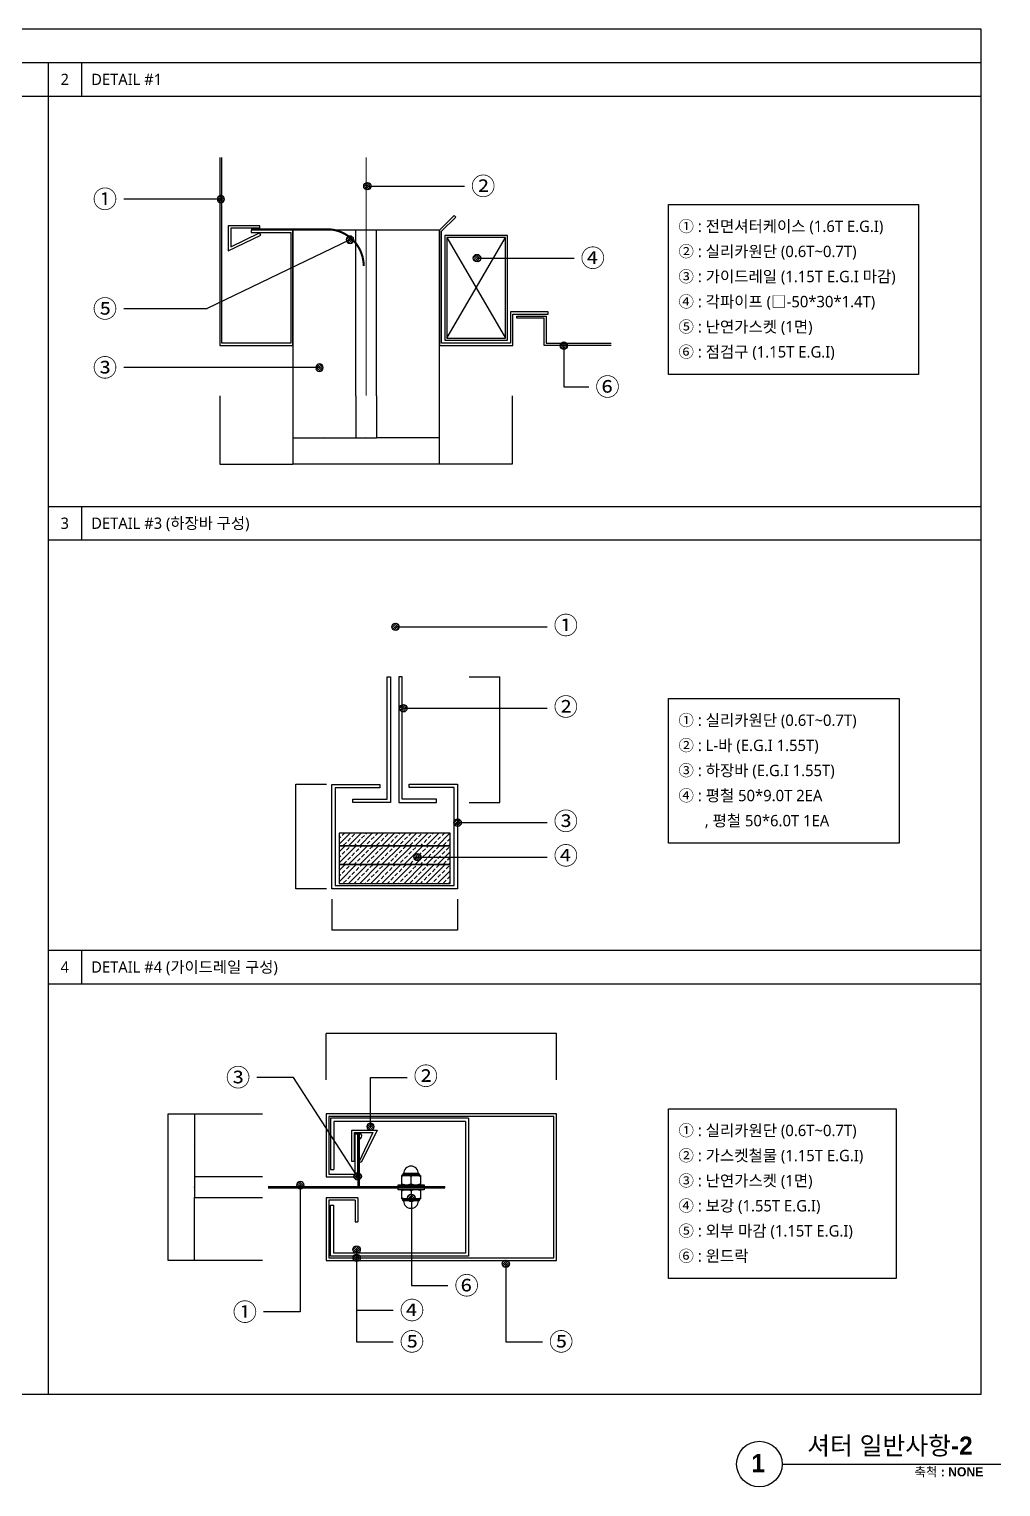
# Model space of a CAD drawing. Header units: millimetres. Extents: x 1817 to 149504, y 1575 to 34020.
# Drawn here: x 72405 to 93857, y 1795 to 33983 of the extents above; entities that cross this region are included whole.
import ezdxf
from ezdxf.enums import TextEntityAlignment as Align

# ---------------------------------------------------------------- set-up
doc = ezdxf.new("R2010")
doc.units = ezdxf.units.MM
doc.header["$LTSCALE"] = 60
doc.header["$MEASUREMENT"] = 0
doc.header["$PDSIZE"] = -15
doc.linetypes.add('HIDDEN', pattern=[2, 1, -1])
doc.linetypes.add('HIDDEN2', pattern=[0.1875, 0.125, -0.0625])
doc.layers.get('Defpoints').update_dxf_attribs({"color": 173})
for name, color, linetype in [('A-ANNO-TEXT1', 7, 'Continuous'), ('A-ST-AXIS-BUB', 7, 'Continuous'), ('DETL', 8, 'Continuous'), ('DS_DIM', 7, 'Continuous'), ('KD_DIM', 7, 'Continuous'), ('KDS_DIM', 7, 'Continuous'), ('KDS_TEXT', 7, 'Continuous'), ('셔터라인-주일', 7, 'Continuous')]:
    doc.layers.add(name, color=color, linetype=linetype)
doc.styles.add('2020음성 1차', font='나눔고딕Bold.ttf')
doc.styles.add('KDS_나눔고딕', font='NanumGothic.ttf')
doc.dimstyles.new('KDS-DIM', dxfattribs={"dimtxt": 25, "dimasz": 10, "dimexe": 0.5, "dimexo": 0, "dimgap": 2.5, "dimtad": 1, "dimdec": 0, "dimzin": 0, "dimdsep": 46, "dimlunit": 6, "dimtxsty": 'KDS_나눔고딕', "dimblk": 'ARCHTICK', "dimcen": 0, "dimdle": 0.5, "dimclrd": 10, "dimclre": 10, "dimclrt": 2, "dimadec": 0, "dimazin": 0, "dimtfac": 1, "dimtdec": 0, "dimtix": 1, "dimtmove": 0, "dimatfit": 3, "dimldrblk": 'DOTSMALL', "dimfxl": 2, "dimarcsym": 1})

# ---------------------------------------------------------------- blocks, each defined once
blk = doc.blocks.new('_ArchTick')
at = {"color": 0, "linetype": 'ByBlock', "const_width": 0.15}
blk.add_lwpolyline([(-0.5, -0.5), (0.5, 0.5)], dxfattribs=at)
blk = doc.blocks.new('*D239')
at = {"layer": 'Defpoints', "color": 0}
for p in [(76053, 8180), (77555, 8180), (77555, 6794)]:
    blk.add_point(p, dxfattribs=at)
at = {"layer": 'KDS_DIM', "color": 10, "lineweight": -2}
blk.add_line((76053, 6794), (76053, 8181), dxfattribs=at)
at = {"layer": 'KDS_DIM', "color": 10, "linetype": 'ByBlock', "lineweight": -2}
for p, q in [((77555, 8180), (76053, 8180)), ((77555, 6794), (76053, 6794))]:
    blk.add_line(p, q, dxfattribs=at)
at = {"layer": 'KDS_DIM', "color": 10, "linetype": 'ByBlock', "lineweight": -2, "xscale": 10, "yscale": 10, "zscale": 10}
for p, rotation in [((76053, 8180), 90), ((76053, 6794), 270)]:
    blk.add_blockref('_ArchTick', p, dxfattribs=dict(at, rotation=rotation))
at = {"layer": 'KDS_DIM', "color": 2, "insert": (76044, 7487), "char_height": 15, "attachment_point": 5, "rotation": 90, "style": 'KDS_나눔고딕'}
blk.add_mtext('30', dxfattribs=at)
blk = doc.blocks.new('_DotSmall')
at = {"color": 0, "linetype": 'ByBlock', "const_width": 0.5}
blk.add_lwpolyline([(-0.0625, 0, 1), (0.0625, 0, 1)], format="xyb", close=True, dxfattribs=at)
blk = doc.blocks.new('*D240')
at = {"layer": 'Defpoints', "color": 0}
for p in [(77555, 8642), (76053, 8180), (77555, 8180)]:
    blk.add_point(p, dxfattribs=at)
at = {"layer": 'KDS_DIM', "color": 10, "lineweight": -2}
blk.add_line((76053, 8643), (76053, 8180), dxfattribs=at)
at = {"layer": 'KDS_DIM', "color": 10, "linetype": 'ByBlock', "lineweight": -2}
for p, q in [((77555, 8642), (76053, 8642)), ((77555, 8180), (76053, 8180))]:
    blk.add_line(p, q, dxfattribs=at)
at = {"layer": 'KDS_DIM', "color": 10, "linetype": 'ByBlock', "lineweight": -2, "xscale": 10, "yscale": 10, "zscale": 10}
for p, rotation in [((76053, 8642), 90), ((76053, 8180), 270)]:
    blk.add_blockref('_ArchTick', p, dxfattribs=dict(at, rotation=rotation))
at = {"layer": 'KDS_DIM', "color": 2, "insert": (76044, 8411), "char_height": 15, "attachment_point": 5, "rotation": 90, "style": 'KDS_나눔고딕'}
blk.add_mtext('10', dxfattribs=at)
blk = doc.blocks.new('*D241')
at = {"layer": 'Defpoints', "color": 0}
for p in [(77555, 10028), (76053, 8642), (77555, 8642)]:
    blk.add_point(p, dxfattribs=at)
at = {"layer": 'KDS_DIM', "color": 10, "lineweight": -2}
blk.add_line((76053, 10029), (76053, 8642), dxfattribs=at)
at = {"layer": 'KDS_DIM', "color": 10, "linetype": 'ByBlock', "lineweight": -2}
for p, q in [((77555, 10028), (76053, 10028)), ((77555, 8642), (76053, 8642))]:
    blk.add_line(p, q, dxfattribs=at)
at = {"layer": 'KDS_DIM', "color": 10, "linetype": 'ByBlock', "lineweight": -2, "xscale": 10, "yscale": 10, "zscale": 10}
for p, rotation in [((76053, 10028), 90), ((76053, 8642), 270)]:
    blk.add_blockref('_ArchTick', p, dxfattribs=dict(at, rotation=rotation))
at = {"layer": 'KDS_DIM', "color": 2, "insert": (76044, 9335), "char_height": 15, "attachment_point": 5, "rotation": 90, "style": 'KDS_나눔고딕'}
blk.add_mtext('30', dxfattribs=at)
blk = doc.blocks.new('*D242')
at = {"layer": 'Defpoints', "color": 0}
for p in [(75476, 10028), (76977, 10028), (76977, 6794)]:
    blk.add_point(p, dxfattribs=at)
at = {"layer": 'KDS_DIM', "color": 10, "linetype": 'ByBlock', "lineweight": -2}
for p, q in [((76977, 10028), (75475, 10028)), ((76977, 6794), (75475, 6794))]:
    blk.add_line(p, q, dxfattribs=at)
at = {"layer": 'KDS_DIM', "color": 10, "lineweight": -2}
blk.add_line((75476, 6794), (75476, 10029), dxfattribs=at)
at = {"layer": 'KDS_DIM', "color": 10, "linetype": 'ByBlock', "lineweight": -2, "xscale": 10, "yscale": 10, "zscale": 10}
for p, rotation in [((75476, 10028), 90), ((75476, 6794), 270)]:
    blk.add_blockref('_ArchTick', p, dxfattribs=dict(at, rotation=rotation))
at = {"layer": 'KDS_DIM', "color": 2, "insert": (75466, 8411), "char_height": 15, "attachment_point": 5, "rotation": 90, "style": 'KDS_나눔고딕'}
blk.add_mtext('70', dxfattribs=at)
blk = doc.blocks.new('*D243')
at = {"layer": 'Defpoints', "color": 0}
for p in [(78965, 11807), (78965, 10781), (84047, 10781)]:
    blk.add_point(p, dxfattribs=at)
at = {"layer": 'KDS_DIM', "color": 10, "lineweight": -2}
blk.add_line((84047, 11807), (78964, 11807), dxfattribs=at)
at = {"layer": 'KDS_DIM', "color": 10, "linetype": 'ByBlock', "lineweight": -2}
for p, q in [((78965, 10781), (78965, 11808)), ((84047, 10781), (84047, 11808))]:
    blk.add_line(p, q, dxfattribs=at)
at = {"layer": 'KDS_DIM', "color": 10, "linetype": 'ByBlock', "lineweight": -2, "xscale": 10, "yscale": 10, "zscale": 10, "rotation": 180}
blk.add_blockref('_ArchTick', (78965, 11807), dxfattribs=at)
at = {"layer": 'KDS_DIM', "color": 10, "linetype": 'ByBlock', "lineweight": -2, "xscale": 10, "yscale": 10, "zscale": 10}
blk.add_blockref('_ArchTick', (84047, 11807), dxfattribs=at)
at = {"layer": 'KDS_DIM', "color": 2, "insert": (81506, 11817), "char_height": 15, "attachment_point": 5, "style": 'KDS_나눔고딕'}
blk.add_mtext('110', dxfattribs=at)
blk = doc.blocks.new('A$C2db045144')
at = {"color": 6}
for p, q in [((95.82, 70.5), (29.82, 70.5)), ((29.82, 70.5), (29.82, 46)), ((95.82, 70.5), (95.82, 4.5)), ((31.37, 68.95), (31.37, 46)), ((94.27, 68.95), (31.37, 68.95)), ((94.27, 68.95), (94.27, 6.05)), ((29.82, 46), (31.37, 46)), ((29.82, 4.5), (29.82, 29)), ((29.82, 29), (31.37, 29)), ((31.37, 6.05), (31.37, 29)), ((95.82, 4.5), (29.82, 4.5)), ((94.27, 6.05), (31.37, 6.05))]:
    blk.add_line(p, q, dxfattribs=at)
at = {"layer": 'DETL', "color": 5}
blk.add_line((41.27, 49.83), (40.07, 49.83), dxfattribs=at)
at = {"layer": '셔터라인-주일', "color": 3}
for p, q in [((137.82, 72.5), (27.82, 72.5)), ((27.82, 72.5), (27.82, 42.5)), ((29.02, 71.3), (29.02, 43.7)), ((136.62, 71.3), (29.02, 71.3)), ((136.62, 3.7), (136.62, 71.3)), ((137.82, 2.5), (137.82, 72.5)), ((41.62, 43.7), (41.62, 63)), ((41.62, 63), (42.82, 63)), ((42.82, 42.5), (42.82, 63)), ((42.82, 42.5), (42.82, 63)), ((27.82, 42.5), (42.82, 42.5)), ((29.02, 43.7), (41.62, 43.7)), ((42.82, 32.5), (27.82, 32.5)), ((27.82, 32.5), (27.82, 2.5)), ((29.02, 31.3), (29.02, 3.7)), ((41.62, 31.3), (29.02, 31.3)), ((41.62, 31.3), (41.62, 21)), ((42.82, 32.5), (42.82, 21)), ((41.62, 21), (42.82, 21)), ((27.82, 2.5), (137.82, 2.5)), ((29.02, 3.7), (136.62, 3.7))]:
    blk.add_line(p, q, dxfattribs=at)
at = {"layer": '셔터라인-주일', "color": 1}
for p, q in [((42.82, 63.5), (42.82, 37.81)), ((42.82, 63.5), (43.45, 63.5)), ((43.45, 63.5), (43.45, 37.81)), ((74.53, 37.81), (74.53, 37.19))]:
    blk.add_line(p, q, dxfattribs=at)
at = {"layer": '셔터라인-주일', "color": 7, "linetype": 'HIDDEN2', "ltscale": 50}
for p, q in [((0, 37.81), (84.53, 37.81)), ((0, 37.19), (84.53, 37.19)), ((84.53, 37.19), (84.53, 37.81))]:
    blk.add_line(p, q, dxfattribs=at)
at = {"layer": '셔터라인-주일', "color": 6}
for p, q in [((62.11, 37.81), (62.11, 38.7)), ((62.11, 38.7), (67.43, 38.7)), ((62.11, 37.81), (74.53, 37.81)), ((74.53, 37.81), (62.11, 37.81)), ((62.11, 37.19), (74.53, 37.19)), ((62.11, 36.3), (62.11, 37.19)), ((67.43, 36.3), (62.11, 36.3)), ((67.43, 38.7), (69.21, 38.7)), ((69.21, 36.3), (67.43, 36.3)), ((69.21, 38.7), (74.53, 38.7)), ((74.53, 36.3), (69.21, 36.3)), ((74.53, 38.7), (74.53, 37.81)), ((74.53, 37.19), (74.53, 36.3))]:
    blk.add_line(p, q, dxfattribs=at)
at = {"layer": '셔터라인-주일', "color": 5}
for points in [[(40.07, 49.83), (40.07, 64.83), (52.07, 64.83), (44.52, 49.33), (43.45, 49.87)], [(41.27, 49.83), (41.27, 63.63), (50.12, 63.63), (43.45, 49.87)]]:
    blk.add_lwpolyline(points, dxfattribs=at)
at = {"layer": '셔터라인-주일', "color": 6}
for points in [[(63.88, 39.18, 0.145174), (66.1, 38.7, 0.145174), (68.32, 39.18), (68.32, 42.65, 0.145174), (66.1, 43.13, 0.145174), (63.88, 42.65)], [(64.15, 43.13), (64.15, 43.31, -0.414214), (64.42, 43.58)], [(71.96, 44.02), (64.68, 44.02, 0.414214), (64.42, 43.75), (64.42, 43.58), (72.22, 43.58), (72.22, 43.75, 0.414214), (71.96, 44.02)], [(71.87, 44.02, 1), (64.77, 44.02)], [(72.76, 42.65, 0.145174), (70.54, 43.13, 0.145174), (68.32, 42.65)], [(72.49, 43.13), (72.49, 43.31, 0.414214), (72.22, 43.58)], [(63.88, 35.82, -0.145174), (66.1, 36.3, -0.145174), (68.32, 35.82), (68.32, 32.35, -0.145174), (66.1, 31.87, -0.145174), (63.88, 32.35)], [(68.32, 39.18, 0.145174), (70.54, 38.7, 0.145174), (72.76, 39.18)], [(72.76, 35.82, 0.145174), (70.54, 36.3, 0.145174), (68.32, 35.82)], [(64.15, 31.87), (64.15, 31.69, 0.414214), (64.42, 31.42)], [(72.22, 31.25, -0.414214), (71.96, 30.98), (64.68, 30.98, -0.414214), (64.42, 31.25), (64.42, 31.42), (72.22, 31.42), (72.22, 31.25)], [(64.77, 30.98, 1), (71.87, 30.98)], [(68.32, 32.35, 0.145174), (70.54, 31.87, 0.145174), (72.76, 32.35)], [(72.49, 31.87), (72.49, 31.69, -0.414214), (72.22, 31.42)]]:
    blk.add_lwpolyline(points, format="xyb", dxfattribs=at)
for points in [[(63.88, 42.99), (64.03, 43.13)], [(63.88, 42.83), (64.19, 43.13)], [(63.88, 42.67), (64.35, 43.13)], [(64.77, 38.7), (63.88, 38.7), (63.88, 39.58), (63.88, 42.25), (63.88, 43.13), (64.77, 43.13), (67.43, 43.13), (69.21, 43.13), (72.76, 43.13), (72.76, 39.58), (72.76, 38.7), (71.87, 38.7)], [(64.16, 42.79), (64.5, 43.13)], [(64.43, 42.9), (64.66, 43.13)], [(64.66, 42.98), (64.82, 43.13)], [(64.87, 43.03), (64.97, 43.13)], [(65.07, 43.08), (65.13, 43.13)], [(65.26, 43.11), (65.29, 43.13)], [(65.44, 43.13), (65.44, 43.13)], [(66.7, 43.13), (66.7, 43.13)], [(66.84, 43.12), (66.86, 43.13)], [(66.98, 43.1), (67.01, 43.13)], [(67.12, 43.08), (67.17, 43.13)], [(67.25, 43.05), (67.33, 43.13)], [(67.37, 43.02), (67.48, 43.13)], [(67.5, 42.99), (67.64, 43.13)], [(67.62, 42.95), (67.8, 43.13)], [(67.73, 42.91), (67.95, 43.13)], [(67.85, 42.87), (68.11, 43.13)], [(67.96, 42.83), (68.27, 43.13)], [(68.07, 42.78), (68.42, 43.13)], [(68.18, 42.73), (68.58, 43.13)], [(68.28, 42.67), (68.74, 43.13)], [(68.51, 42.75), (68.89, 43.13)], [(68.79, 42.87), (69.05, 43.13)], [(69.03, 42.96), (69.21, 43.13)], [(69.25, 43.02), (69.36, 43.13)], [(69.45, 43.07), (69.52, 43.13)], [(69.64, 43.1), (69.68, 43.13)], [(69.82, 43.12), (69.84, 43.13)], [(71.24, 43.12), (71.25, 43.13)], [(71.38, 43.11), (71.4, 43.13)], [(71.51, 43.09), (71.56, 43.13)], [(71.65, 43.06), (71.72, 43.13)], [(71.77, 43.03), (71.87, 43.13)], [(71.9, 43), (72.03, 43.13)], [(72.02, 42.96), (72.19, 43.13)], [(72.14, 42.93), (72.34, 43.13)], [(72.25, 42.88), (72.5, 43.13)], [(72.36, 42.84), (72.66, 43.13)], [(72.47, 42.79), (72.76, 43.07)], [(72.58, 42.74), (72.76, 42.92)], [(72.69, 42.69), (72.76, 42.76)], [(63.88, 39.06), (63.96, 39.14)], [(63.88, 38.91), (64.06, 39.09)], [(63.88, 38.75), (64.17, 39.04)], [(71.87, 36.3), (72.76, 36.3), (72.76, 35.42), (72.76, 31.87), (69.21, 31.87), (67.43, 31.87), (64.77, 31.87), (63.88, 31.87), (63.88, 32.75), (63.88, 35.42), (63.88, 36.3), (64.77, 36.3)], [(63.88, 36.25), (64.17, 35.96)], [(63.88, 36.09), (64.06, 35.91)], [(63.88, 35.94), (63.96, 35.86)], [(63.99, 38.7), (64.28, 38.99)], [(63.99, 36.3), (64.28, 36.01)], [(64.14, 38.7), (64.39, 38.94)], [(64.14, 36.3), (64.39, 36.06)], [(64.3, 38.7), (64.51, 38.9)], [(64.3, 36.3), (64.51, 36.1)], [(64.46, 38.7), (64.63, 38.86)], [(64.46, 36.3), (64.63, 36.14)], [(64.62, 38.7), (64.75, 38.83)], [(64.62, 36.3), (64.75, 36.17)], [(64.77, 38.7), (64.87, 38.8)], [(64.77, 36.3), (64.87, 36.2)], [(64.93, 38.7), (65, 38.77)], [(64.93, 36.3), (65, 36.23)], [(65.09, 38.7), (65.13, 38.74)], [(65.09, 36.3), (65.13, 36.26)], [(65.24, 38.7), (65.27, 38.72)], [(65.24, 36.3), (65.27, 36.28)], [(65.4, 38.7), (65.41, 38.71)], [(65.4, 36.3), (65.41, 36.29)], [(66.81, 38.7), (66.82, 38.71)], [(66.81, 36.3), (66.82, 36.29)], [(66.97, 38.7), (67, 38.73)], [(66.97, 36.3), (67, 36.27)], [(67.12, 38.7), (67.19, 38.77)], [(67.12, 36.3), (67.19, 36.23)], [(67.28, 38.7), (67.4, 38.81)], [(67.28, 36.3), (67.4, 36.19)], [(67.44, 38.7), (67.62, 38.88)], [(67.44, 36.3), (67.62, 36.12)], [(67.6, 38.7), (67.86, 38.96)], [(67.6, 36.3), (67.86, 36.04)], [(67.75, 38.7), (68.14, 39.09)], [(67.75, 36.3), (68.14, 35.91)], [(67.91, 38.7), (68.37, 39.15)], [(67.91, 36.3), (68.37, 35.85)], [(68.07, 38.7), (68.47, 39.1)], [(68.07, 36.3), (68.47, 35.9)], [(68.22, 38.7), (68.58, 39.05)], [(68.22, 36.3), (68.58, 35.95)], [(68.38, 38.7), (68.68, 39)], [(68.38, 36.3), (68.68, 36)], [(68.54, 38.7), (68.8, 38.96)], [(68.54, 36.3), (68.8, 36.04)], [(68.69, 38.7), (68.91, 38.91)], [(68.69, 36.3), (68.91, 36.09)], [(68.85, 38.7), (69.03, 38.88)], [(68.85, 36.3), (69.03, 36.12)], [(69.01, 38.7), (69.15, 38.84)], [(69.01, 36.3), (69.15, 36.16)], [(69.16, 38.7), (69.27, 38.81)], [(69.16, 36.3), (69.27, 36.19)], [(69.32, 38.7), (69.4, 38.78)], [(69.32, 36.3), (69.4, 36.22)], [(69.48, 38.7), (69.53, 38.75)], [(69.48, 36.3), (69.53, 36.25)], [(69.63, 38.7), (69.66, 38.73)], [(69.63, 36.3), (69.66, 36.27)], [(69.79, 38.7), (69.8, 38.71)], [(69.79, 36.3), (69.8, 36.29)], [(71.2, 38.7), (71.21, 38.7)], [(71.2, 36.3), (71.21, 36.3)], [(71.36, 38.7), (71.39, 38.72)], [(71.36, 36.3), (71.39, 36.28)], [(71.52, 38.7), (71.57, 38.76)], [(71.52, 36.3), (71.57, 36.24)], [(71.67, 38.7), (71.77, 38.8)], [(71.67, 36.3), (71.77, 36.2)], [(71.83, 38.7), (71.99, 38.86)], [(71.83, 36.3), (71.99, 36.14)], [(71.99, 38.7), (72.22, 38.94)], [(71.99, 36.3), (72.22, 36.06)], [(72.14, 38.7), (72.49, 39.05)], [(72.14, 36.3), (72.49, 35.95)], [(72.3, 38.7), (72.76, 39.15)], [(72.3, 36.3), (72.76, 35.85)], [(72.46, 38.7), (72.76, 39)], [(72.46, 36.3), (72.76, 36)], [(72.61, 38.7), (72.76, 38.84)], [(72.61, 36.3), (72.76, 36.16)], [(63.88, 32.33), (64.35, 31.87)], [(63.88, 32.17), (64.19, 31.87)], [(63.88, 32.01), (64.03, 31.87)], [(64.16, 32.21), (64.5, 31.87)], [(64.43, 32.1), (64.66, 31.87)], [(64.66, 32.02), (64.82, 31.87)], [(64.87, 31.97), (64.97, 31.87)], [(65.07, 31.92), (65.13, 31.87)], [(65.26, 31.89), (65.29, 31.87)], [(65.44, 31.87), (65.44, 31.87)], [(66.7, 31.87), (66.7, 31.87)], [(66.84, 31.88), (66.86, 31.87)], [(66.98, 31.9), (67.01, 31.87)], [(67.12, 31.92), (67.17, 31.87)], [(67.25, 31.95), (67.33, 31.87)], [(67.37, 31.98), (67.48, 31.87)], [(67.5, 32.01), (67.64, 31.87)], [(67.62, 32.05), (67.8, 31.87)], [(67.73, 32.09), (67.95, 31.87)], [(67.85, 32.13), (68.11, 31.87)], [(67.96, 32.17), (68.27, 31.87)], [(68.07, 32.22), (68.42, 31.87)], [(68.18, 32.27), (68.58, 31.87)], [(68.28, 32.33), (68.74, 31.87)], [(68.51, 32.25), (68.89, 31.87)], [(68.79, 32.13), (69.05, 31.87)], [(69.03, 32.04), (69.21, 31.87)], [(69.25, 31.98), (69.36, 31.87)], [(69.45, 31.93), (69.52, 31.87)], [(69.64, 31.9), (69.68, 31.87)], [(69.82, 31.88), (69.84, 31.87)], [(71.24, 31.88), (71.25, 31.87)], [(71.38, 31.89), (71.4, 31.87)], [(71.51, 31.91), (71.56, 31.87)], [(71.65, 31.94), (71.72, 31.87)], [(71.77, 31.97), (71.87, 31.87)], [(71.9, 32), (72.03, 31.87)], [(72.02, 32.04), (72.19, 31.87)], [(72.14, 32.07), (72.34, 31.87)], [(72.25, 32.12), (72.5, 31.87)], [(72.36, 32.16), (72.66, 31.87)], [(72.47, 32.21), (72.76, 31.93)], [(72.58, 32.26), (72.76, 32.08)], [(72.69, 32.31), (72.76, 32.24)]]:
    blk.add_lwpolyline(points, dxfattribs=at)
at = {"layer": '셔터라인-주일', "color": 1}
blk.add_arc((43.21, 61.99), 1.53, 279.02013, 80.97987, dxfattribs=at)
blk = doc.blocks.new('A$C0D5A20C4')
at = {"layer": 'DS_DIM'}
h = blk.add_hatch(dxfattribs=at)
h.set_pattern_fill('ANSI31', color=10, scale=0.5, style=0)
h.set_pattern_definition([(45, (-2892363.5012, 1585355.5929), (-1.1225320151, 1.1225320151), [])])
edge = h.paths.add_edge_path()
edge.add_arc((4, 4), 3.96, 0, 360)
at = {"layer": 'DS_DIM', "color": 10}
blk.add_circle((4, 4), 3.96, dxfattribs=at)
blk = doc.blocks.new('A$C0af42e87')
at = {"color": 1}
blk.add_lwpolyline([(50, 30), (0, 30), (0, 0), (50, 0)], close=True, dxfattribs=at)
at = {"color": 1, "linetype": 'HIDDEN2', "ltscale": 30}
blk.add_lwpolyline([(49, 29), (1, 29), (1, 1), (49, 1)], close=True, dxfattribs=at)
at = {"color": 1}
for points in [[(49, 1), (1, 29)], [(1, 1), (49, 29)]]:
    blk.add_lwpolyline(points, dxfattribs=at)
blk = doc.blocks.new('*D244')
at = {"layer": 'Defpoints', "color": 0}
for p in [(80072, 25889), (81458, 25889), (80072, 24957)]:
    blk.add_point(p, dxfattribs=at)
at = {"layer": 'KDS_DIM', "color": 10, "linetype": 'ByBlock', "lineweight": -2}
for p, q in [((80072, 25889), (80072, 24956)), ((81458, 25889), (81458, 24956))]:
    blk.add_line(p, q, dxfattribs=at)
at = {"layer": 'KDS_DIM', "color": 10, "lineweight": -2}
blk.add_line((81458, 24957), (80071, 24957), dxfattribs=at)
at = {"layer": 'KDS_DIM', "color": 10, "linetype": 'ByBlock', "lineweight": -2, "xscale": 10, "yscale": 10, "zscale": 10, "rotation": 180}
blk.add_blockref('_ArchTick', (80072, 24957), dxfattribs=at)
at = {"layer": 'KDS_DIM', "color": 10, "linetype": 'ByBlock', "lineweight": -2, "xscale": 10, "yscale": 10, "zscale": 10}
blk.add_blockref('_ArchTick', (81458, 24957), dxfattribs=at)
at = {"layer": 'KDS_DIM', "color": 2, "insert": (80765, 24966), "char_height": 15, "attachment_point": 5, "style": 'KDS_나눔고딕'}
blk.add_mtext('30', dxfattribs=at)
blk = doc.blocks.new('*D245')
at = {"layer": 'Defpoints', "color": 0}
for p in [(79615, 25889), (80072, 25889), (80072, 24957)]:
    blk.add_point(p, dxfattribs=at)
at = {"layer": 'KDS_DIM', "color": 10, "linetype": 'ByBlock', "lineweight": -2}
for p, q in [((79615, 25889), (79615, 24956)), ((80072, 25889), (80072, 24956))]:
    blk.add_line(p, q, dxfattribs=at)
at = {"layer": 'KDS_DIM', "color": 10, "lineweight": -2}
blk.add_line((79615, 24957), (80072, 24957), dxfattribs=at)
at = {"layer": 'KDS_DIM', "color": 10, "linetype": 'ByBlock', "lineweight": -2, "xscale": 10, "yscale": 10, "zscale": 10, "rotation": 180}
blk.add_blockref('_ArchTick', (79615, 24957), dxfattribs=at)
at = {"layer": 'KDS_DIM', "color": 10, "linetype": 'ByBlock', "lineweight": -2, "xscale": 10, "yscale": 10, "zscale": 10}
blk.add_blockref('_ArchTick', (80072, 24957), dxfattribs=at)
at = {"layer": 'KDS_DIM', "color": 2, "insert": (79843, 24966), "char_height": 15, "attachment_point": 5, "style": 'KDS_나눔고딕'}
blk.add_mtext('10', dxfattribs=at)
blk = doc.blocks.new('*D246')
at = {"layer": 'Defpoints', "color": 0}
for p in [(78224, 25312), (81458, 25312), (78224, 24379)]:
    blk.add_point(p, dxfattribs=at)
at = {"layer": 'KDS_DIM', "color": 10, "linetype": 'ByBlock', "lineweight": -2}
for p, q in [((78224, 25312), (78224, 24379)), ((81458, 25312), (81458, 24379))]:
    blk.add_line(p, q, dxfattribs=at)
at = {"layer": 'KDS_DIM', "color": 10, "lineweight": -2}
blk.add_line((81458, 24379), (78223, 24379), dxfattribs=at)
at = {"layer": 'KDS_DIM', "color": 10, "linetype": 'ByBlock', "lineweight": -2, "xscale": 10, "yscale": 10, "zscale": 10, "rotation": 180}
blk.add_blockref('_ArchTick', (78224, 24379), dxfattribs=at)
at = {"layer": 'KDS_DIM', "color": 10, "linetype": 'ByBlock', "lineweight": -2, "xscale": 10, "yscale": 10, "zscale": 10}
blk.add_blockref('_ArchTick', (81458, 24379), dxfattribs=at)
at = {"layer": 'KDS_DIM', "color": 2, "insert": (79841, 24389), "char_height": 15, "attachment_point": 5, "style": 'KDS_나눔고딕'}
blk.add_mtext('70', dxfattribs=at)
blk = doc.blocks.new('*D247')
at = {"layer": 'Defpoints', "color": 0}
for p in [(78229, 25889), (79615, 25889), (79615, 24957)]:
    blk.add_point(p, dxfattribs=at)
at = {"layer": 'KDS_DIM', "color": 10, "linetype": 'ByBlock', "lineweight": -2}
for p, q in [((78229, 25889), (78229, 24956)), ((79615, 25889), (79615, 24956))]:
    blk.add_line(p, q, dxfattribs=at)
at = {"layer": 'KDS_DIM', "color": 10, "lineweight": -2}
blk.add_line((78229, 24957), (79616, 24957), dxfattribs=at)
at = {"layer": 'KDS_DIM', "color": 10, "linetype": 'ByBlock', "lineweight": -2, "xscale": 10, "yscale": 10, "zscale": 10, "rotation": 180}
blk.add_blockref('_ArchTick', (78229, 24957), dxfattribs=at)
at = {"layer": 'KDS_DIM', "color": 10, "linetype": 'ByBlock', "lineweight": -2, "xscale": 10, "yscale": 10, "zscale": 10}
blk.add_blockref('_ArchTick', (79615, 24957), dxfattribs=at)
at = {"layer": 'KDS_DIM', "color": 2, "insert": (78922, 24966), "char_height": 15, "attachment_point": 5, "style": 'KDS_나눔고딕'}
blk.add_mtext('30', dxfattribs=at)
blk = doc.blocks.new('A$Cb0b062f2')
at = {"layer": '셔터라인-주일', "color": 5}
for points in [[(30, 21.6), (30, 24), (0, 24), (0, 0), (31, 15.1), (29.9, 17.2)], [(30, 21.6), (2.4, 21.6), (2.4, 3.9), (29.9, 17.2)]]:
    blk.add_lwpolyline(points, dxfattribs=at)
blk = doc.blocks.new('*D248')
at = {"layer": 'Defpoints', "color": 0}
for p in [(79087, 14769), (81859, 14769), (79087, 14089)]:
    blk.add_point(p, dxfattribs=at)
at = {"layer": 'KDS_DIM', "color": 10, "linetype": 'ByBlock', "lineweight": -2}
for p, q in [((79087, 14769), (79087, 14089)), ((81859, 14769), (81859, 14089))]:
    blk.add_line(p, q, dxfattribs=at)
at = {"layer": 'KDS_DIM', "color": 10, "lineweight": -2}
blk.add_line((81860, 14089), (79087, 14089), dxfattribs=at)
at = {"layer": 'KDS_DIM', "color": 10, "linetype": 'ByBlock', "lineweight": -2, "xscale": 10, "yscale": 10, "zscale": 10, "rotation": 180}
blk.add_blockref('_ArchTick', (79087, 14089), dxfattribs=at)
at = {"layer": 'KDS_DIM', "color": 10, "linetype": 'ByBlock', "lineweight": -2, "xscale": 10, "yscale": 10, "zscale": 10}
blk.add_blockref('_ArchTick', (81859, 14089), dxfattribs=at)
at = {"layer": 'KDS_DIM', "color": 2, "insert": (80473, 14099), "char_height": 15, "attachment_point": 5, "style": 'KDS_나눔고딕'}
blk.add_mtext('58', dxfattribs=at)
blk = doc.blocks.new('*D249')
at = {"layer": 'Defpoints', "color": 0}
for p in [(78292, 17307), (78972, 17307), (78972, 14997)]:
    blk.add_point(p, dxfattribs=at)
at = {"layer": 'KDS_DIM', "color": 10, "linetype": 'ByBlock', "lineweight": -2}
for p, q in [((78972, 17307), (78291, 17307)), ((78972, 14997), (78291, 14997))]:
    blk.add_line(p, q, dxfattribs=at)
at = {"layer": 'KDS_DIM', "color": 10, "lineweight": -2}
blk.add_line((78292, 14997), (78292, 17308), dxfattribs=at)
at = {"layer": 'KDS_DIM', "color": 10, "linetype": 'ByBlock', "lineweight": -2, "xscale": 10, "yscale": 10, "zscale": 10}
for p, rotation in [((78292, 17307), 90), ((78292, 14997), 270)]:
    blk.add_blockref('_ArchTick', p, dxfattribs=dict(at, rotation=rotation))
at = {"layer": 'KDS_DIM', "color": 2, "insert": (78282, 16152), "char_height": 15, "attachment_point": 5, "rotation": 90, "style": 'KDS_나눔고딕'}
blk.add_mtext('50', dxfattribs=at)
blk = doc.blocks.new('A$C71778d2c')
h = blk.add_hatch()
h.set_pattern_fill('ANSI33', color=8, scale=15)
h.set_pattern_definition([(45, (-274663.416, -133039.7834), (-2.65165043, 2.65165043), []), (45, (-274660.7644, -133039.7834), (-2.65165043, 2.65165043), [1.875, -0.9375])])
h.paths.add_polyline_path([(0, 24), (0, 18), (53, 18), (53, 24)])
h = blk.add_hatch()
h.set_pattern_fill('ANSI33', color=8, scale=15)
h.set_pattern_definition([(45, (-274663.416, -133048.7834), (-2.65165043, 2.65165043), []), (45, (-274660.7644, -133048.7834), (-2.65165043, 2.65165043), [1.875, -0.9375])])
h.paths.add_polyline_path([(0, 18), (0, 9), (53, 9), (53, 18)])
h = blk.add_hatch()
h.set_pattern_fill('ANSI33', color=8, scale=15)
h.set_pattern_definition([(45, (-274663.416, -133057.7834), (-2.65165043, 2.65165043), []), (45, (-274660.7644, -133057.7834), (-2.65165043, 2.65165043), [1.875, -0.9375])])
h.paths.add_polyline_path([(0, 9), (0, 0), (53, 0), (53, 9)])
at = {"color": 6}
for points in [[(0, 24), (0, 18), (53, 18), (53, 24)], [(0, 18), (0, 9), (53, 9), (53, 18)], [(0, 9), (0, 0), (53, 0), (53, 9)]]:
    blk.add_lwpolyline(points, close=True, dxfattribs=at)
blk = doc.blocks.new('*D250')
at = {"layer": 'Defpoints', "color": 0}
for p in [(82116, 19678), (82796, 19678), (82116, 16906)]:
    blk.add_point(p, dxfattribs=at)
at = {"layer": 'KDS_DIM', "color": 10, "linetype": 'ByBlock', "lineweight": -2}
for p, q in [((82116, 19678), (82796, 19678)), ((82116, 16906), (82796, 16906))]:
    blk.add_line(p, q, dxfattribs=at)
at = {"layer": 'KDS_DIM', "color": 10, "lineweight": -2}
blk.add_line((82796, 16905), (82796, 19678), dxfattribs=at)
at = {"layer": 'KDS_DIM', "color": 10, "linetype": 'ByBlock', "lineweight": -2, "xscale": 10, "yscale": 10, "zscale": 10}
for p, rotation in [((82796, 19678), 90), ((82796, 16906), 270)]:
    blk.add_blockref('_ArchTick', p, dxfattribs=dict(at, rotation=rotation))
at = {"layer": 'KDS_DIM', "color": 2, "insert": (82786, 18292), "char_height": 15, "attachment_point": 5, "rotation": 90, "style": 'KDS_나눔고딕'}
blk.add_mtext('60', dxfattribs=at)
blk = doc.blocks.new('*D251')
at = {"layer": 'Defpoints', "color": 0}
for p in [(76612, 25889), (78224, 25312), (78224, 24379)]:
    blk.add_point(p, dxfattribs=at)
at = {"layer": 'KDS_DIM', "color": 10, "linetype": 'ByBlock', "lineweight": -2}
for p, q in [((76612, 25889), (76612, 24379)), ((78224, 25312), (78224, 24379))]:
    blk.add_line(p, q, dxfattribs=at)
at = {"layer": 'KDS_DIM', "color": 10, "lineweight": -2}
blk.add_line((76612, 24379), (78224, 24379), dxfattribs=at)
at = {"layer": 'KDS_DIM', "color": 10, "linetype": 'ByBlock', "lineweight": -2, "xscale": 10, "yscale": 10, "zscale": 10, "rotation": 180}
blk.add_blockref('_ArchTick', (76612, 24379), dxfattribs=at)
at = {"layer": 'KDS_DIM', "color": 10, "linetype": 'ByBlock', "lineweight": -2, "xscale": 10, "yscale": 10, "zscale": 10}
blk.add_blockref('_ArchTick', (78224, 24379), dxfattribs=at)
at = {"layer": 'KDS_DIM', "color": 2, "insert": (77418, 24389), "char_height": 15, "attachment_point": 5, "style": 'KDS_나눔고딕'}
blk.add_mtext('35', dxfattribs=at)
blk = doc.blocks.new('*D252')
at = {"layer": 'Defpoints', "color": 0}
for p in [(83069, 25889), (81458, 25312), (81458, 24379)]:
    blk.add_point(p, dxfattribs=at)
at = {"layer": 'KDS_DIM', "color": 10, "linetype": 'ByBlock', "lineweight": -2}
for p, q in [((83069, 25889), (83069, 24379)), ((81458, 25312), (81458, 24379))]:
    blk.add_line(p, q, dxfattribs=at)
at = {"layer": 'KDS_DIM', "color": 10, "lineweight": -2}
blk.add_line((83069, 24379), (81457, 24379), dxfattribs=at)
at = {"layer": 'KDS_DIM', "color": 10, "linetype": 'ByBlock', "lineweight": -2, "xscale": 10, "yscale": 10, "zscale": 10, "rotation": 180}
blk.add_blockref('_ArchTick', (81458, 24379), dxfattribs=at)
at = {"layer": 'KDS_DIM', "color": 10, "linetype": 'ByBlock', "lineweight": -2, "xscale": 10, "yscale": 10, "zscale": 10}
blk.add_blockref('_ArchTick', (83069, 24379), dxfattribs=at)
at = {"layer": 'KDS_DIM', "color": 2, "insert": (82263, 24389), "char_height": 15, "attachment_point": 5, "style": 'KDS_나눔고딕'}
blk.add_mtext('35', dxfattribs=at)

msp = doc.modelspace()

# ---------------------------------------------------------------- linework, layer by layer
msp.add_lwpolyline([(52216.9, 3843.5), (93425.3, 3843.5), (93425.3, 33982.9), (52216.9, 33982.9)], close=True)
for points in [[(52216.9, 33243), (93425.3, 33243)], [(72821.1, 33243), (72821.1, 3843.5)], [(73561, 33243), (73561, 32503.1)], [(52216.9, 32503.1), (93425.3, 32503.1)], [(72821.1, 23443.2), (93425.3, 23443.2)], [(73561, 23443.2), (73561, 22703.3)], [(72821.1, 22703.3), (93425.3, 22703.3)], [(72821.1, 13643.4), (93425.3, 13643.4)], [(73561, 13643.4), (73561, 12903.5)], [(72821.1, 12903.5), (93425.3, 12903.5)]]:
    msp.add_lwpolyline(points)
at = {"color": 2}
for points in [[(76612.3, 31148.9), (76612.3, 26999.9), (78229.3, 26999.9), (78229.3, 29540.9), (77305.3, 29540.9), (77305.3, 29494.7), (78183.1, 29494.7), (78183.1, 27046.1), (76658.5, 27046.1), (76658.5, 31148.9)], [(83865.7, 27739.1), (83034.1, 27739.1), (83034.1, 27046.1), (81509.5, 27046.1), (81509.5, 29521.8), (81822.6, 29834.9), (81789.9, 29867.6), (81463.3, 29540.9), (81463.3, 26999.9), (83080.3, 26999.9), (83080.3, 27692.9), (83865.7, 27692.9), (83865.7, 27739.1)], [(85251.9, 26999.9), (83773.3, 26999.9), (83773.3, 27600.5), (83172.7, 27600.5), (83172.7, 27646.7), (83819.5, 27646.7), (83819.5, 27046.1), (85251.9, 27046.1)]]:
    msp.add_lwpolyline(points, dxfattribs=at)
at = {"linetype": 'HIDDEN2', "ltscale": 20, "const_width": 23.1}
msp.add_lwpolyline([(79846.3, 31148.9), (79846.3, 25889.4)], dxfattribs=at)
at = {"color": 3}
for points in [[(86523.7, 30108.2), (92037, 30108.2), (92037, 26358), (86523.7, 26358)], [(86523.7, 19201.5), (91610.2, 19201.5), (91610.2, 16005.7), (86523.7, 16005.7)], [(86523.7, 10143.8), (91549.5, 10143.8), (91549.5, 6393.7), (86523.7, 6393.7)]]:
    msp.add_lwpolyline(points, close=True, dxfattribs=at)
at = {"color": 6, "linetype": 'HIDDEN', "ltscale": 2, "const_width": 46.2}
msp.add_lwpolyline([(77305.3, 29564), (78979.6, 29564)], dxfattribs=at)
at = {"color": 4}
for points in [[(81463.3, 25889.4), (81463.3, 29540.9), (78229.3, 29540.9), (78229.3, 25889.4)], [(79615.3, 25889.4), (79615.3, 29540.9)], [(80071.6, 25889.4), (80071.6, 29540.9)], [(80380.8, 19677.9), (80380.8, 16905.9), (79549.2, 16905.9), (79549.2, 16979.8), (80306.9, 16979.8), (80306.9, 19677.9), (80380.8, 19677.9)], [(80565.6, 19677.9), (80565.6, 16905.9), (81397.2, 16905.9), (81397.2, 16979.8), (80639.5, 16979.8), (80639.5, 19677.9), (80565.6, 19677.9)]]:
    msp.add_lwpolyline(points, dxfattribs=at)
at = {"color": 6, "linetype": 'HIDDEN', "ltscale": 2, "const_width": 46.2}
msp.add_lwpolyline([(79790.7, 28753, 0.4142136), (78979.6, 29564)], format="xyb", dxfattribs=at)
at = {"linetype": 'HIDDEN2', "ltscale": 50, "const_width": 4.62}
msp.add_lwpolyline([(80473.2, 22299), (80473.2, 16905.9)], dxfattribs=at)
at = {"color": 3}
msp.add_lwpolyline([(80796.6, 17310.2), (81859.2, 17310.2), (81859.2, 15000.2), (79087.2, 15000.2), (79087.2, 17307.5), (80149.8, 17307.5), (80149.8, 17233.6), (79161.1, 17233.6), (79161.1, 15074.1), (81785.3, 15074.1), (81785.3, 17236.3), (80796.6, 17236.3), (80796.6, 17310.2)], dxfattribs=at)
at = {"layer": 'A-ST-AXIS-BUB', "color": 0}
msp.add_line((89029.2, 2297.7), (93857.5, 2297.7), dxfattribs=at)
msp.add_circle((88526.6, 2297.7), 502.6, dxfattribs=at)
at = {"layer": 'KD_DIM', "color": 10}
for points in [[(79873.4, 30515.6), (82015.7, 30515.6)], [(76634.4, 30229.4), (74492.1, 30229.4)], [(82293.3, 28929), (84435.7, 28929)], [(84209.3, 26995.6), (84209.3, 26085.1), (84760.1, 26085.1)], [(78812.6, 26508.5), (74492.1, 26508.5)], [(80493.6, 20786.8), (83840.8, 20786.8)], [(80666.4, 18987.7), (83840.8, 18987.7)], [(81865.2, 16462.7), (83840.8, 16462.7)], [(80979.9, 15700.2), (83840.8, 15700.2)], [(79655.8, 8651), (78238.7, 10834.3), (77430.2, 10834.3)], [(79940.5, 9745.2), (79940.5, 10834.3), (80749, 10834.3)], [(78389.9, 8457.5), (78389.9, 5656.7), (77581.4, 5656.7)], [(80842.5, 8175.6), (80842.5, 6238.9), (81651, 6238.9)], [(79634.5, 7035.6), (79634.5, 4999.9), (80443, 4999.9)], [(82928, 6721), (82928, 4999.9), (83736.5, 4999.9)], [(79634.5, 5692.9), (80443, 5692.9)]]:
    msp.add_lwpolyline(points, dxfattribs=at)
msp.add_lwpolyline([(79487.8, 29333.9), (76336, 27812.7, -0.1128891), (76315.9, 27808.1), (74492.1, 27808.1)], format="xyb", dxfattribs=at)

# ---------------------------------------------------------------- block references
for name, p, xscale, yscale, zscale in [('A$Cb0b062f2', (76801.6, 29088.4), 23.1, 23.1, 23.1), ('A$C71778d2c', (79248.9, 15120.3), 46.2, 46.2, 46.2), ('A$C2db045144', (77679.7, 6678.8), 46.2, 46.2, 46.2)]:
    msp.add_blockref(name, p, dxfattribs=dict(xscale=xscale, yscale=yscale, zscale=zscale))
at = {"xscale": 46.2, "yscale": 46.2, "zscale": 46.2, "rotation": 270}
msp.add_blockref('A$C0af42e87', (81578.8, 29425.4), dxfattribs=at)
at = {"layer": 'KD_DIM', "linetype": 'ByBlock', "yscale": 20.6976, "zscale": 20.6976, "rotation": 180}
for p, xscale in [((79955.3, 30597.6), 20.6976), ((76552.5, 30311.4), -20.6976), ((79405.9, 29415.9), -20.6976), ((82375.3, 29011), 20.6976), ((84291.2, 27077.5), 20.6976), ((78730.7, 26590.5), -20.6976), ((80575.5, 20868.8), 20.6976), ((80748.3, 19069.7), 20.6976), ((81947.1, 16544.7), 20.6976), ((81061.8, 15782.2), 20.6976), ((78307.9, 8539.4), -20.6976), ((80924.4, 8257.6), 20.6976), ((79716.4, 7117.6), 20.6976), ((79716.4, 6934.5), 20.6976), ((83010, 6803), 20.6976)]:
    msp.add_blockref('A$C0D5A20C4', p, dxfattribs=dict(at, xscale=xscale))
at = {"layer": 'KD_DIM', "linetype": 'ByBlock', "yscale": 20.6976, "zscale": 20.6976}
for p, xscale in [((80022.4, 9663.2), -20.6976), ((79573.8, 8569), 20.6976)]:
    msp.add_blockref('A$C0D5A20C4', p, dxfattribs=dict(at, xscale=xscale))

# ---------------------------------------------------------------- texts
at = {"layer": 'A-ANNO-TEXT1', "style": '2020음성 1차'}
msp.add_text('셔터 일반사항-2', height=402.09, dxfattribs=at).set_placement((89580.9, 2503.9))
msp.add_text('1', height=402.1, dxfattribs=at).set_placement((88500.5, 2319.9), align=Align.MIDDLE)
msp.add_text('축척 : NONE', height=201.05, dxfattribs=at).set_placement((93471.3, 2026.1), align=Align.RIGHT)
at = {"layer": 'KDS_TEXT', "color": 2, "style": 'KDS_나눔고딕'}
for s, p in [('2', (73191.1, 32873.1)), ('3', (73191.1, 23073.2)), ('4', (73191.1, 13273.4))]:
    msp.add_text(s, height=249.4, dxfattribs=at).set_placement(p, align=Align.MIDDLE_CENTER)
for s, height, p in [('DETAIL #1', 249.42, (73773.8, 32873.1)), ('②', 392.5, (82161.2, 30515.6)), ('① : 전면셔터케이스 (1.6T E.G.I)', 251.178, (86740.1, 29629.9)), ('④', 392.5, (84581.2, 28929)), ('② : 실리카원단 (0.6T~0.7T)', 251.178, (86740.1, 29075.5)), ('③ : 가이드레일 (1.15T E.G.I 마감)', 251.178, (86740.1, 28521.1)), ('④ : 각파이프 (□-50*30*1.4T)', 251.178, (86740.1, 27966.7)), ('⑤ : 난연가스켓 (1면)', 251.178, (86740.1, 27412.3)), ('⑥ : 점검구 (1.15T E.G.I)', 251.178, (86740.1, 26857.9)), ('⑥', 392.5, (84905.6, 26085.1)), ('DETAIL #3 (하장바 구성)', 249.422, (73773.8, 23073.2)), ('①', 392.5, (83986.3, 20818.8)), ('②', 392.5, (83986.3, 19019.7)), ('① : 실리카원단 (0.6T~0.7T)', 251.178, (86740.1, 18723.2)), ('② : L-바 (E.G.I 1.55T)', 251.178, (86740.1, 18168.8)), ('③ : 하장바 (E.G.I 1.55T)', 251.178, (86740.1, 17614.4)), ('④ : 평철 50*9.0T 2EA', 251.178, (86740.1, 17060)), ('③', 392.5, (83986.3, 16494.7)), (', 평철 50*6.0T 1EA', 251.178, (87319.4, 16505.6)), ('④', 392.5, (83986.3, 15732.2)), ('DETAIL #4 (가이드레일 구성)', 249.422, (73773.8, 13273.4)), ('②', 392.5, (80894.5, 10866.3)), ('① : 실리카원단 (0.6T~0.7T)', 251.178, (86740.1, 9665.5)), ('② : 가스켓철물 (1.15T E.G.I)', 251.178, (86740.1, 9111.1)), ('③ : 난연가스켓 (1면)', 251.178, (86740.1, 8556.7)), ('④ : 보강 (1.55T E.G.I)', 251.178, (86740.1, 8002.3)), ('⑤ : 외부 마감 (1.15T E.G.I)', 251.178, (86740.1, 7447.9)), ('⑥ : 윈드락', 251.18, (86740.1, 6893.5)), ('⑥', 392.5, (81796.5, 6238.9)), ('④', 392.5, (80588.5, 5692.9)), ('⑤', 392.5, (80588.5, 4999.9)), ('⑤', 392.5, (83882.1, 4999.9))]:
    msp.add_text(s, height=height, dxfattribs=at).set_placement(p, align=Align.MIDDLE_LEFT)
for s, p in [('①', (74346.6, 30229.4)), ('⑤', (74346.6, 27808.1)), ('③', (74346.6, 26508.5)), ('③', (77284.7, 10834.3)), ('①', (77435.8, 5656.7))]:
    msp.add_text(s, height=392.5, dxfattribs=at).set_placement(p, align=Align.MIDDLE_RIGHT)

# ---------------------------------------------------------------- dimensions: what is measured, and where the dimension line sits
at = {"layer": 'KDS_DIM', "linetype": 'ByBlock'}
for base, p1, p2, text, picture, middle in [((78223.6, 24379.3), (76612.3, 25889.4), (78223.6, 25311.9), '35', '*D251', (77417.9, 24389)), ((79615.3, 24956.8), (78229.3, 25889.4), (79615.3, 25889.4), '30', '*D247', (78922.3, 24966.5)), ((80071.6, 24956.8), (79615.3, 25889.4), (80071.6, 25889.4), '10', '*D245', (79843.4, 24966.4))]:
    dim = msp.add_linear_dim(base=base, p1=p1, p2=p2, text=text, dimstyle='KDS-DIM', override={"dimtxt": 15, "dimgap": 1.5}, dxfattribs=at)
    dim.commit()
    dim.dimension.update_dxf_attribs({"geometry": picture, "text_midpoint": middle})
for base, p1, p2, angle, text, picture, middle in [((80071.6, 24956.8), (81457.6, 25889.4), (80071.6, 25889.4), 180, '30', '*D244', (80764.6, 24966.5)), ((81457.6, 24379.3), (83068.9, 25889.4), (81457.6, 25311.9), 180, '35', '*D252', (82263.2, 24389)), ((78223.6, 24379.3), (81457.6, 25311.9), (78223.6, 25311.9), 180, '70', '*D246', (79840.6, 24388.9)), ((82796, 19677.9), (82116, 16905.9), (82116, 19677.9), 90, '60', '*D250', (82786.3, 18291.9)), ((78291.8, 17307.5), (78971.7, 14997.5), (78971.7, 17307.5), 90, '50', '*D249', (78282.1, 16152.5)), ((79087.2, 14089.2), (81859.2, 14769.2), (79087.2, 14769.2), 180, '58', '*D248', (80473.2, 14098.9)), ((78965, 11807.3), (84047, 10780.8), (78965, 10780.8), 180, '110', '*D243', (81506, 11816.9)), ((75475.8, 10028.3), (76977.3, 6794.3), (76977.3, 10028.3), 90, '70', '*D242', (75466.2, 8411.3)), ((76053.3, 8642.3), (77554.8, 10028.3), (77554.8, 8642.3), 270, '30', '*D241', (76043.6, 9335.3)), ((76053.3, 8180.3), (77554.8, 8642.3), (77554.8, 8180.3), 270, '10', '*D240', (76043.7, 8411.3)), ((76053.3, 8180.3), (77554.8, 6794.3), (77554.8, 8180.3), 90, '30', '*D239', (76043.6, 7487.3))]:
    dim = msp.add_linear_dim(base=base, p1=p1, p2=p2, angle=angle, text=text, dimstyle='KDS-DIM', override={"dimtxt": 15, "dimgap": 1.5}, dxfattribs=at)
    dim.commit()
    dim.dimension.update_dxf_attribs({"geometry": picture, "text_midpoint": middle})

doc.saveas('drawing.dxf')
